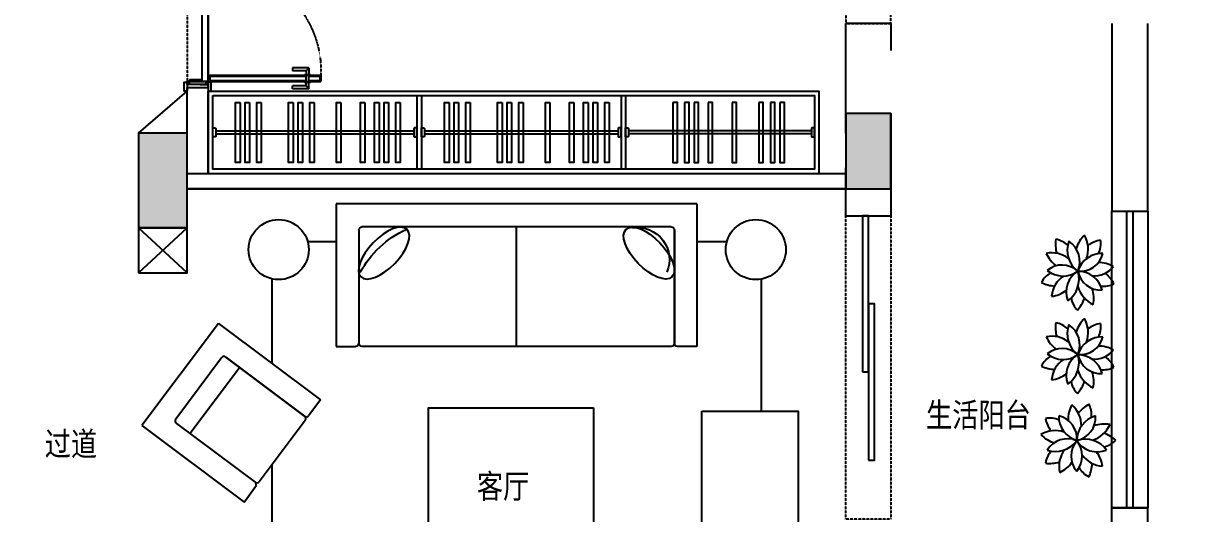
# Model space of a CAD drawing. Header units: millimetres. Extents: x 148889 to 229003, y -70503 to 111106.
# Drawn here: x 207548 to 215377, y -24 to 3238 of the extents above; entities that cross this region are included whole.
import ezdxf
from ezdxf.lldxf.tags import DXFTag

# ---------------------------------------------------------------- set-up
doc = ezdxf.new("R2010")
doc.units = ezdxf.units.MM
doc.header["$PDMODE"] = 3
doc.linetypes.add('DASHED2', pattern=[0.375, 0.25, -0.125])
doc.linetypes.add('HIDDEN', pattern=[0.375, 0.25, -0.125])
for name, color, linetype in [('C-门套', 16, 'Continuous'), ('P-原墙线', 7, 'Continuous'), ('P-固定家具1(到顶)', 3, 'Continuous'), ('P-外部尺寸', 44, 'Continuous'), ('P-文字', 3, 'Continuous'), ('P-新墙线', 4, 'Continuous'), ('P-活动家具', 3, 'Continuous'), ('P-窗', 3, 'Continuous'), ('P-门', 1, 'Continuous'), ('P-门套', 1, 'Continuous')]:
    doc.layers.add(name, color=color, linetype=linetype)
doc.styles.add('Arial', font='arial.ttf')
doc.styles.add('H1', font='SimSun.ttf')
tags = doc.linetypes.add('ACAD_ISO03W100', pattern=[30, 12, -18]).pattern_tags.tags
tags[6:7] = [DXFTag(74, 4), DXFTag(75, 0), DXFTag(340, '0'), DXFTag(46, 1.0), DXFTag(50, 0.0), DXFTag(44, 0.0), DXFTag(45, 0.0)]
tags[4:5] = [DXFTag(74, 4), DXFTag(75, 0), DXFTag(340, '0'), DXFTag(46, 1.0), DXFTag(50, 0.0), DXFTag(44, 0.0), DXFTag(45, 0.0)]
doc.dimstyles.new('1比80', dxfattribs={"dimscale": 80, "dimtxt": 2, "dimasz": 1.25, "dimexe": 1, "dimexo": 1, "dimgap": 0.25, "dimtad": 1, "dimdec": 0, "dimrnd": 0.005, "dimzin": 0, "dimdsep": 46, "dimtxsty": 'Arial', "dimblk": 'ARCHTICK', "dimcen": 0.125, "dimdle": 1, "dimclrd": 44, "dimclre": 44, "dimclrt": 50, "dimadec": 0, "dimazin": 0, "dimtfac": 1, "dimtdec": 0, "dimtix": 1, "dimtmove": 2, "dimatfit": 3, "dimldrblk": 'DOT', "dimfxl": 5, "dimfxlon": 1, "dimtvp": 1, "dimtolj": 1, "dimtzin": 0, "dimarcsym": 0})

# ---------------------------------------------------------------- blocks, each defined once
blk = doc.blocks.new('_ArchTick')
at = {"color": 0, "linetype": 'ByBlock', "const_width": 0.15}
blk.add_lwpolyline([(-0.5, -0.5), (0.5, 0.5)], dxfattribs=at)
blk = doc.blocks.new('*D186')
at = {"layer": 'Defpoints', "color": 0}
for p in [(213023, 2278.4), (216708.2, 2278.4), (214121.3, -1336.6)]:
    blk.add_point(p, dxfattribs=at)
at = {"layer": 'P-外部尺寸', "color": 44, "lineweight": -2}
for p, q in [((216708.2, -1416.6), (216708.2, 2358.4)), ((216308.2, 2278.4), (216788.2, 2278.4)), ((216308.2, -1336.6), (216788.2, -1336.6))]:
    blk.add_line(p, q, dxfattribs=at)
at = {"layer": 'P-外部尺寸', "color": 44, "lineweight": -2, "xscale": 100, "yscale": 100, "zscale": 100}
for p, rotation in [((216708.2, 2278.4), 90), ((216708.2, -1336.6), 270)]:
    blk.add_blockref('_ArchTick', p, dxfattribs=dict(at, rotation=rotation))
at = {"layer": 'P-外部尺寸', "color": 50, "insert": (216606.5, 470.9), "char_height": 160, "attachment_point": 5, "rotation": 90, "style": 'Arial'}
blk.add_mtext('\\A1;3615', dxfattribs=at)
blk = doc.blocks.new('_Dot')
at = {"color": 0, "linetype": 'ByBlock', "lineweight": -2}
blk.add_line((-0.5, 0), (-1, 0), dxfattribs=at)
at = {"color": 0, "linetype": 'ByBlock', "const_width": 0.5}
blk.add_lwpolyline([(-0.25, 0, 1), (0.25, 0, 1)], format="xyb", close=True, dxfattribs=at)
blk = doc.blocks.new('*D187')
at = {"layer": 'Defpoints', "color": 0}
for p in [(213023, 2508.4), (216708.2, 2508.4), (213023, 2278.4)]:
    blk.add_point(p, dxfattribs=at)
at = {"layer": 'P-外部尺寸', "color": 44, "lineweight": -2}
for p, q in [((216708.2, 2508.4), (216708.2, 2608.4)), ((216308.2, 2508.4), (216788.2, 2508.4)), ((216708.2, 2278.4), (216708.2, 2508.4)), ((216308.2, 2278.4), (216788.2, 2278.4)), ((216708.2, 2278.4), (216708.2, 2178.4))]:
    blk.add_line(p, q, dxfattribs=at)
at = {"layer": 'P-外部尺寸', "color": 44, "lineweight": -2, "xscale": 100, "yscale": 100, "zscale": 100}
for p, rotation in [((216708.2, 2508.4), 270), ((216708.2, 2278.4), 90)]:
    blk.add_blockref('_ArchTick', p, dxfattribs=dict(at, rotation=rotation))
at = {"layer": 'P-外部尺寸', "color": 50, "insert": (216606.5, 2393.4), "char_height": 160, "attachment_point": 5, "rotation": 90, "style": 'Arial'}
blk.add_mtext('\\A1;230', dxfattribs=at)
blk = doc.blocks.new('*D188')
at = {"layer": 'Defpoints', "color": 0}
for p in [(213839.7, 5888.4), (216708.2, 5888.4), (213023, 2508.4)]:
    blk.add_point(p, dxfattribs=at)
at = {"layer": 'P-外部尺寸', "color": 44, "lineweight": -2}
for p, q in [((216708.2, 2428.4), (216708.2, 5968.4)), ((216308.2, 5888.4), (216788.2, 5888.4)), ((216308.2, 2508.4), (216788.2, 2508.4))]:
    blk.add_line(p, q, dxfattribs=at)
at = {"layer": 'P-外部尺寸', "color": 44, "lineweight": -2, "xscale": 100, "yscale": 100, "zscale": 100}
for p, rotation in [((216708.2, 5888.4), 90), ((216708.2, 2508.4), 270)]:
    blk.add_blockref('_ArchTick', p, dxfattribs=dict(at, rotation=rotation))
at = {"layer": 'P-外部尺寸', "color": 50, "insert": (216606.5, 4198.4), "char_height": 160, "attachment_point": 5, "rotation": 90, "style": 'Arial'}
blk.add_mtext('\\A1;3380', dxfattribs=at)
blk = doc.blocks.new('A$C636706EE')
at = {"layer": 'P-固定家具1(到顶)', "color": 252}
for p, q in [((1389.1, 520), (1389.1, 30)), ((1419.1, 520), (1419.1, 30)), ((2747.9, 520), (2747.9, 30)), ((2777.9, 520), (2777.9, 30)), ((50, 285), (1369.1, 285)), ((50, 265), (1369.1, 265)), ((1439.1, 285), (2727.9, 285)), ((1439.1, 265), (2727.9, 265)), ((4015, 285), (2797.9, 285)), ((4015, 265), (2797.9, 265))]:
    blk.add_line(p, q, dxfattribs=at)
at = {"layer": 'P-固定家具1(到顶)'}
blk.add_lwpolyline([(0, 550), (4065, 550), (4065, 0), (0, 0)], close=True, dxfattribs=at)
at = {"layer": 'P-固定家具1(到顶)', "color": 252}
for points in [[(30, 520), (4035, 520), (4035, 30), (30, 30)], [(211.5, 475), (211.5, 75), (181.5, 75), (181.5, 475)], [(274.8, 475), (274.8, 75), (244.8, 75), (244.8, 475)], [(352.5, 475), (352.5, 75), (322.5, 75), (322.5, 475)], [(564.9, 475), (564.9, 75), (534.9, 75), (534.9, 475)], [(628.2, 475), (628.2, 75), (598.2, 75), (598.2, 475)], [(705.9, 475), (705.9, 75), (675.9, 75), (675.9, 475)], [(883.3, 475), (883.3, 75), (853.3, 75), (853.3, 475)], [(1043.4, 475), (1043.4, 75), (1013.4, 75), (1013.4, 475)], [(1136.7, 475), (1136.7, 75), (1106.7, 75), (1106.7, 475)], [(1200, 475), (1200, 75), (1170, 75), (1170, 475)], [(1277.7, 475), (1277.7, 75), (1247.7, 75), (1247.7, 475)], [(1602.9, 475), (1602.9, 75), (1572.9, 75), (1572.9, 475)], [(1666.3, 475), (1666.3, 75), (1636.3, 75), (1636.3, 475)], [(1743.9, 475), (1743.9, 75), (1713.9, 75), (1713.9, 475)], [(1956.3, 475), (1956.3, 75), (1926.3, 75), (1926.3, 475)], [(2019.7, 475), (2019.7, 75), (1989.7, 75), (1989.7, 475)], [(2097.3, 475), (2097.3, 75), (2067.3, 75), (2067.3, 475)], [(2274.7, 475), (2274.7, 75), (2244.7, 75), (2244.7, 475)], [(2434.8, 475), (2434.8, 75), (2404.8, 75), (2404.8, 475)], [(2528.1, 475), (2528.1, 75), (2498.1, 75), (2498.1, 475)], [(2591.5, 475), (2591.5, 75), (2561.5, 75), (2561.5, 475)], [(2669.1, 475), (2669.1, 75), (2639.1, 75), (2639.1, 475)], [(3093.3, 475), (3093.3, 75), (3123.3, 75), (3123.3, 475)], [(3171, 475), (3171, 75), (3201, 75), (3201, 475)], [(3234.3, 475), (3234.3, 75), (3264.3, 75), (3264.3, 475)], [(3327.6, 475), (3327.6, 75), (3357.6, 75), (3357.6, 475)], [(3487.7, 475), (3487.7, 75), (3517.7, 75), (3517.7, 475)], [(3665.1, 475), (3665.1, 75), (3695.1, 75), (3695.1, 475)], [(3742.8, 475), (3742.8, 75), (3772.8, 75), (3772.8, 475)], [(3806.1, 475), (3806.1, 75), (3836.1, 75), (3836.1, 475)]]:
    blk.add_lwpolyline(points, close=True, dxfattribs=at)
for points in [[(30, 305), (45, 305, -0.414214), (50, 300), (50, 250, -0.414214), (45, 245), (30, 245)], [(1389.1, 305), (1374.1, 305, 0.414214), (1369.1, 300), (1369.1, 250, 0.414214), (1374.1, 245), (1389.1, 245)], [(1389.1, 305), (1374.1, 305, 0.414214), (1369.1, 300), (1369.1, 250, 0.414214), (1374.1, 245), (1389.1, 245)], [(1419.1, 305), (1434.1, 305, -0.414214), (1439.1, 300), (1439.1, 250, -0.414214), (1434.1, 245), (1419.1, 245)], [(1419.1, 305), (1434.1, 305, -0.414214), (1439.1, 300), (1439.1, 250, -0.414214), (1434.1, 245), (1419.1, 245)], [(2747.9, 305), (2732.9, 305, 0.414214), (2727.9, 300), (2727.9, 250, 0.414214), (2732.9, 245), (2747.9, 245)], [(2747.9, 305), (2732.9, 305, 0.414214), (2727.9, 300), (2727.9, 250, 0.414214), (2732.9, 245), (2747.9, 245)], [(2777.9, 305), (2792.9, 305, -0.414214), (2797.9, 300), (2797.9, 250, -0.414214), (2792.9, 245), (2777.9, 245)], [(2777.9, 305), (2792.9, 305, -0.414214), (2797.9, 300), (2797.9, 250, -0.414214), (2792.9, 245), (2777.9, 245)], [(4035, 305), (4020, 305, 0.414214), (4015, 300), (4015, 250, 0.414214), (4020, 245), (4035, 245)], [(4035, 305), (4020, 305, 0.414214), (4015, 300), (4015, 250, 0.414214), (4020, 245), (4035, 245)]]:
    blk.add_lwpolyline(points, format="xyb", close=True, dxfattribs=at)
blk = doc.blocks.new('A$C7EE014FC')
at = {"color": 252, "ltscale": 3}
for centre, radius, start, end in [((785.8, 1646.4), 679.6, 118.97694, 154.84408), ((371.4, 395.3), 212.6, 171.81466, 293.5953)]:
    blk.add_arc(centre, radius, start, end, dxfattribs=at)
at = {"color": 252, "ltscale": 3, "extrusion": (0, 0, -1)}
blk.add_ellipse((328.8, 2082.6), major_axis=(-158.5, -152.9), ratio=0.45088, start_param=-1.570796, end_param=4.712389, dxfattribs=at)
at = {"color": 252, "ltscale": 3}
blk.add_ellipse((328.8, 318.3), major_axis=(-158.5, 152.9), ratio=0.45088, start_param=-1.570796, end_param=4.712389, dxfattribs=at)
at = {"layer": 'P-活动家具'}
for p, q in [((0, 2400), (950.1, 2400)), ((0, 0), (0, 2400)), ((950.1, 2400), (950.1, 2271)), ((154.7, 170), (154.7, 2230)), ((175.2, 2250.5), (929.6, 2250.5)), ((950.1, 170), (950.1, 2230)), ((950.1, 1200), (154.7, 1200)), ((929.6, 149.5), (175.2, 149.5)), ((175.2, 149.5), (929.6, 149.5)), ((950.1, 0), (950.1, 129)), ((0, 0), (950.1, 0))]:
    blk.add_line(p, q, dxfattribs=at)
for centre, start, end in [((929.6, 2271), 270, 0), ((175.2, 2230), 90, 180.00317), ((929.6, 2230), 0, 90), ((175.2, 170), 179.99683, 270), ((929.6, 170), 270, 0), ((929.6, 129), 0, 90)]:
    blk.add_arc(centre, 20.5, start, end, dxfattribs=at)
blk = doc.blocks.new('A$C0F331B38')
at = {"layer": 'P-活动家具'}
for p, q in [((0, 850), (0, 721)), ((850.1, 850), (0, 850)), ((850.1, 0), (850.1, 850)), ((0, 170), (0, 680)), ((674.9, 700.5), (20.5, 700.5)), ((561.4, 700.5), (561.4, 149.5)), ((695.4, 170), (695.4, 680)), ((0, 0), (0, 129)), ((20.5, 149.5), (674.9, 149.5)), ((674.9, 149.5), (20.5, 149.5)), ((850.1, 0), (0, 0))]:
    blk.add_line(p, q, dxfattribs=at)
for centre, start, end in [((20.5, 721), 180, 270), ((20.5, 680), 90, 180), ((674.9, 680), 359.99683, 90), ((20.5, 170), 180, 270), ((674.9, 170), 270, 0.00317), ((20.5, 129), 90, 180)]:
    blk.add_arc(centre, 20.5, start, end, dxfattribs=at)
blk = doc.blocks.new('A$C22EE4B40')
at = {"layer": 'P-新墙线', "color": 252}
for points in [[(631.5, 234.9), (0, 234.9), (0, 3491.3), (1302.1, 3491.3)], [(1975.8, 3491.3), (2539.8, 3491.3)], [(2788.3, 3254.3), (2788.3, 3063.1)], [(2788.3, 663.1), (2788.3, 462.8)], [(809.4, 234.9), (631.5, 234.9)], [(2537.9, 234.9), (1659.4, 234.9)]]:
    blk.add_lwpolyline(points, dxfattribs=at)
at = {"layer": 'P-活动家具'}
for points in [[(1681.7, 1350.3), (731.7, 1350.3), (731.7, 2450.3), (1681.7, 2450.3)], [(1659.4, 629.8), (1659.4, -10.7), (809.4, -10.7), (809.4, 629.8)]]:
    blk.add_lwpolyline(points, close=True, dxfattribs=at)
for centre in [(2734.8, 3447), (2734.8, 270.1)]:
    blk.add_circle(centre, 200, dxfattribs=at)
at = {"rotation": 53.1708397505404}
blk.add_blockref('A$C0F331B38', (1733.7, 3168.1), dxfattribs=at)
at = {"layer": 'P-活动家具', "extrusion": (0, 0, -1), "zscale": -1}
blk.add_blockref('A$C7EE014FC', (-3040.4, 663.1), dxfattribs=at)
blk = doc.blocks.new('A$C404574AA')
at = {"layer": 'P-门'}
for p, q in [((650.6, 803, 233.2), (650.6, 784, 233.2)), ((760.1, 803, 233.2), (650.6, 803, 233.2)), ((741.1, 784, 233.2), (650.6, 784, 233.2)), ((741.1, 784, 233.2), (760.1, 803, 233.2)), ((741.1, 784, 233.2), (741.1, 758, 233.2)), ((760.1, 803, 233.2), (760.1, 758, 233.2)), ((90, 753, 233.2), (840, 753, 233.2)), ((90, 713, 233.2), (90, 753, 233.2)), ((90, 713, 233.2), (840, 713, 233.2)), ((730.6, 758, 233.2), (730.6, 753, 233.2)), ((730.6, 758, 233.2), (770.6, 758, 233.2)), ((730.6, 708, 233.2), (730.6, 713, 233.2)), ((730.6, 708, 233.2), (770.6, 708, 233.2)), ((740.8, 753, 233.2), (740.8, 713, 233.2)), ((741.1, 682, 233.2), (741.1, 708, 233.2)), ((760.1, 663, 233.2), (760.1, 708, 233.2)), ((760.3, 753, 233.2), (760.3, 713, 233.2)), ((770.6, 758, 233.2), (770.6, 753, 233.2)), ((770.6, 708, 233.2), (770.6, 713, 233.2)), ((840, 713, 233.2), (840, 753, 233.2)), ((741.1, 682, 233.2), (650.6, 682, 233.2)), ((650.6, 663, 233.2), (650.6, 682, 233.2)), ((760.1, 663, 233.2), (650.6, 663, 233.2)), ((741.1, 682, 233.2), (760.1, 663, 233.2))]:
    blk.add_line(p, q, dxfattribs=at)
at = {"layer": 'P-门', "color": 252, "linetype": 'ACAD_ISO03W100', "ltscale": 0.001}
for p, q in [((50, 753, 233.2), (50, 3, 233.2)), ((50, 753, 233.2), (90, 753, 233.2)), ((90, 753, 233.2), (90, 3, 233.2)), ((90, 3, 233.2), (90, 743, 233.2)), ((0, 82.9, 233.2), (0, 192.4, 233.2)), ((0, 192.4, 233.2), (19, 192.4, 233.2)), ((19, 101.9, 233.2), (19, 192.4, 233.2)), ((140, 192.4, 233.2), (121, 192.4, 233.2)), ((121, 101.9, 233.2), (121, 192.4, 233.2)), ((140, 82.9, 233.2), (140, 192.4, 233.2)), ((19, 101.9, 233.2), (0, 82.9, 233.2)), ((0, 82.9, 233.2), (45, 82.9, 233.2)), ((19, 101.9, 233.2), (45, 101.9, 233.2)), ((45, 112.4, 233.2), (45, 72.4, 233.2)), ((45, 112.4, 233.2), (50, 112.4, 233.2)), ((90, 102.2, 233.2), (50, 102.2, 233.2)), ((90, 82.7, 233.2), (50, 82.7, 233.2)), ((95, 112.4, 233.2), (90, 112.4, 233.2)), ((95, 112.4, 233.2), (95, 72.4, 233.2)), ((121, 101.9, 233.2), (95, 101.9, 233.2)), ((140, 82.9, 233.2), (95, 82.9, 233.2)), ((121, 101.9, 233.2), (140, 82.9, 233.2)), ((45, 72.4, 233.2), (50, 72.4, 233.2)), ((50, 3, 233.2), (90, 3, 233.2)), ((95, 72.4, 233.2), (90, 72.4, 233.2))]:
    blk.add_line(p, q, dxfattribs=at)
at = {"layer": 'P-门', "color": 252}
for p, q in [((100, 713, 233.2), (100, 753, 233.2)), ((100, 747, 233.2), (740.8, 747, 233.2)), ((100, 719, 233.2), (740.8, 719, 233.2)), ((760.3, 747, 233.2), (832, 747, 233.2)), ((760.3, 719, 233.2), (832, 719, 233.2)), ((832, 713, 233.2), (832, 753, 233.2))]:
    blk.add_line(p, q, dxfattribs=at)
at = {"layer": 'P-门', "color": 252, "linetype": 'DASHED2'}
blk.add_arc((154.7, 685.8, 233.2), 685.8, 264.58541, 2.27588, dxfattribs=at)
blk = doc.blocks.new('A$C040036E0')
at = {"layer": 'P-活动家具', "color": 252}
for centre, major_axis, start_param, end_param in [((385.7, 383.1), (202.1, 29.1), 2.498092, 3.028027), ((82.6, 339.5), (186.3, 26.8), -0.154769, 0.708626), ((448.8, 269.5), (251.2, 36.2), 1.958443, 2.327421), ((180.6, 411.7), (156.5, 22.5), -0.252922, 0.335933), ((56.6, 236.5), (156.5, 22.5), 1.003715, 1.592571), ((293.2, 403.6), (171.7, 24.7), 2.980605, 4.267607), ((81.8, 253.7), (158.3, 22.8), -0.226113, 1.19114), ((414.6, 243.8), (171.7, 24.7), 1.723968, 3.01097), ((205, 393.6), (158.3, 22.8), -1.48275, -0.065497), ((95.8, 123.3), (186.3, 26.8), 1.101868, 1.965263), ((279.1, 443.3), (251.2, 36.2), 3.21508, 3.584058), ((288.5, 419.9), (186.3, 26.8), -1.411406, -0.548011), ((422.8, 151.2), (202.1, 29.1), 1.241454, 1.77139), ((148.9, 419), (202.1, 29.1), 3.754729, 4.284664), ((178.9, 96.5), (158.3, 22.8), 1.030524, 2.447777), ((99.9, 338.9), (171.7, 24.7), 4.237242, 5.524244), ((362, 139.2), (158.3, 22.8), 2.287161, 3.704414), ((101.8, 139.2), (171.7, 24.7), -0.789306, 0.497696), ((296.3, 80.4), (171.7, 24.7), 0.467331, 1.754333), ((378.1, 322.8), (158.3, 22.8), 3.543798, 4.961051), ((388.3, 351.3), (156.5, 22.5), -1.509559, -0.920704), ((331.6, 56.6), (251.2, 36.2), 0.701806, 1.070784), ((187.7, 67.8), (156.5, 22.5), 2.260352, 2.849208), ((309.9, 70), (186.3, 26.8), 2.358505, 3.2219), ((208.9, 43.6), (202.1, 29.1), -0.015183, 0.514753), ((56.9, 337.8), (251.2, 36.2), 4.471717, 4.840695), ((39.6, 209.1), (202.1, 29.1), -1.27182, -0.741884), ((429, 253.3), (186.3, 26.8), 3.615142, 4.478537), ((89.4, 98.8), (251.2, 36.2), -0.554831, -0.185853), ((392.7, 138.7), (156.5, 22.5), 3.516989, 4.105845)]:
    blk.add_ellipse(centre, major_axis=major_axis, ratio=0.978972, start_param=start_param, end_param=end_param, dxfattribs=at)

msp = doc.modelspace()

# ---------------------------------------------------------------- hatches: boundary and pattern name
at = {"layer": 'P-原墙线'}
h = msp.add_hatch(color=8, dxfattribs=at)
h.dxf.hatch_style = 1
h.paths.add_polyline_path([(213023, 6108.4), (213023, 5798.4), (213433, 5798.4), (213433, 6108.4)])
h.paths.add_polyline_path([(213323, 2638.4), (213023, 2638.4), (213023, 2138.4), (213323, 2138.4)])
h.paths.add_polyline_path([(213423, -1236.6), (213023, -1236.6), (213023, -1586.6), (213423, -1586.6)])
h.paths.add_polyline_path([(214593, -1586.6), (215243, -1586.6), (215243, -1236.6), (214593, -1236.6)])
h.paths.add_polyline_path([(208403, -3316.6), (208403, -3736.6), (208778, -3736.6), (208778, -3316.6)])
h.paths.add_polyline_path([(210848, -4886.6), (211123, -4886.6), (211123, -4556.6), (210848, -4556.6)])
h.paths.add_polyline_path([(214593, -4646.6), (214593, -4886.6), (215243, -4886.6), (215243, -4646.6)])
h.paths.add_polyline_path([(203228, -3196.6), (202748, -3196.6), (202748, -3586.6), (203228, -3586.6)])
h.paths.add_polyline_path([(201778, -1116.6), (201778, -866.6), (201208, -866.6), (201208, -1116.6)])
h.paths.add_polyline_path([(201208, 2148.4), (201208, 1788.4), (201638, 1788.4), (201638, 2148.4)])
h.paths.add_polyline_path([(205528, 1878.4), (205528, 2198.4), (205108, 2198.4), (205108, 1878.4)])
h.paths.add_polyline_path([(208313, 1878.4), (208638, 1878.4), (208638, 2508.4), (208313, 2508.4)])
h.paths.add_polyline_path([(207533, 6108.4), (207293, 6108.4), (207293, 5748.4), (207533, 5748.4)])
h.paths.add_polyline_path([(205538, 4888.4), (205538, 5128.4), (205118, 5128.4), (205118, 4888.4)])
h.paths.add_polyline_path([(203238, 5128.4), (202808, 5128.4), (202808, 4888.4), (203238, 4888.4)])

# ---------------------------------------------------------------- linework, layer by layer
at = {"layer": 'C-门套', "linetype": 'HIDDEN'}
for points in [[(213023, 3238.4), (213323, 3238.4), (213323, 5278.4), (213023, 5278.4)], [(213023, 1958.4), (213323, 1958.4), (213323, -61.6), (213023, -61.6)]]:
    msp.add_lwpolyline(points, close=True, dxfattribs=at)
at = {"layer": 'C-门套', "linetype": 'HIDDEN', "elevation": 116.6}
msp.add_lwpolyline([(208638, 3603.4), (208638, 2853.4), (208778, 2853.4), (208778, 3603.4)], close=True, dxfattribs=at)
at = {"layer": 'P-原墙线'}
for p, q in [((213323, 3238.4), (213023, 3238.4)), ((213023, 2508.4), (213023, 3238.4)), ((213323, 3238.4), (213323, 3058.4)), ((214793, 3238.4), (214793, 1988.4)), ((215033, 1988.4), (215033, 3238.4)), ((213323, 2638.4), (213323, 1958.4)), ((213323, 2638.4), (213323, 1958.4)), ((213323, 2638.4), (213323, 1958.4)), ((208313, 2508.4), (208313, 1878.4)), ((213023, 1958.4), (213023, 2278.4)), ((213023, 1958.4), (213023, 2278.4)), ((208638, 2138.4, 116.6), (213023, 2138.4, 116.6)), ((213023, 1958.4), (213323, 1958.4)), ((213023, 1958.4), (213323, 1958.4)), ((213023, 1958.4), (213323, 1958.4)), ((214793, 1988.4), (215033, 1988.4)), ((208313, 1878.4), (208513, 1878.4)), ((214793, -1236.6), (214793, 13.4)), ((214793, 13.4), (215033, 13.4)), ((215033, -1046.6), (215033, 13.4))]:
    msp.add_line(p, q, dxfattribs=at)
for points in [[(213023, 2138.4), (213323, 2138.4), (213323, 2638.4), (213023, 2638.4)], [(208313, 1878.4), (208638, 1878.4), (208638, 2508.4), (208313, 2508.4)]]:
    msp.add_lwpolyline(points, close=True, dxfattribs=at)
at = {"layer": 'P-固定家具1(到顶)', "color": 252}
for p, q in [((208313, 1578.4), (208638, 1878.4)), ((208638, 1578.4), (208313, 1878.4))]:
    msp.add_line(p, q, dxfattribs=at)
at = {"layer": 'P-固定家具1(到顶)'}
msp.add_lwpolyline([(208313, 1578.4), (208638, 1578.4), (208638, 1878.4), (208313, 1878.4)], close=True, dxfattribs=at)
at = {"layer": 'P-新墙线'}
for p, q in [((208313, 2508.4), (208638, 2788.4)), ((208638, 2813.4, -116.6), (208778, 2813.4, -116.6)), ((213023, 2238.4, 116.6), (208638, 2238.4, 116.6)), ((213023, 2138.4, 116.6), (208638, 2138.4, 116.6))]:
    msp.add_line(p, q, dxfattribs=at)
msp.add_lwpolyline([(208638, 2813.4), (208778, 2813.4), (208778, 2238.4), (208638, 2238.4)], close=True, dxfattribs=at)
at = {"layer": 'P-窗'}
for p, q in [((214893, 13.4), (214893, 1988.4)), ((214933, 1988.4), (214933, 13.4))]:
    msp.add_line(p, q, dxfattribs=at)
msp.add_lwpolyline([(214793, 1988.4), (215033, 1988.4), (215033, 13.4), (214793, 13.4)], close=True, dxfattribs=at)
at = {"layer": 'P-门'}
for points in [[(213133, 918.4), (213173, 918.4), (213173, 1958.4), (213133, 1958.4)], [(213173, 330.8), (213213, 330.8), (213213, 1370.8), (213173, 1370.8)]]:
    msp.add_lwpolyline(points, close=True, dxfattribs=at)
at = {"layer": 'P-门套'}
for p, q in [((208733, 2853.4, 233.2), (208638, 2853.4, 116.6)), ((208638, 2848.4, 116.6), (208638, 2853.4, 116.6)), ((208638, 2853.4, 116.6), (208653, 2853.4, 116.6)), ((208653, 2853.4, 116.6), (208638, 2853.4, 116.6)), ((208653, 2848.4, 116.6), (208638, 2848.4, 116.6)), ((208638, 2833.4), (208638, 2840.4)), ((208638, 2840.4, 116.6), (208653, 2840.4, 116.6)), ((208778, 2833.4, 116.6), (208638, 2833.4)), ((208638, 2833.4), (208638, 2813.4)), ((208723, 2833.4, 116.6), (208638, 2833.4)), ((208653, 2840.4, 116.6), (208653, 2848.4, 116.6)), ((208778, 2833.4, 116.6), (208723, 2833.4, 116.6)), ((208723, 2833.4, 116.6), (208778, 2833.4, 116.6)), ((208778, 2853.4, 233.2), (208733, 2853.4, 233.2)), ((208763, 2840.4, 233.2), (208763, 2848.4, 233.2)), ((208763, 2848.4, 233.2), (208778, 2848.4, 233.2)), ((208778, 2840.4, 233.2), (208763, 2840.4, 233.2)), ((208778, 2848.4, 233.2), (208778, 2853.4, 233.2)), ((208778, 2833.4, 116.6), (208778, 2840.4, 116.6)), ((208778, 2813.4, 116.6), (208778, 2833.4, 116.6)), ((208638, 2813.4, -116.6), (208778, 2813.4))]:
    msp.add_line(p, q, dxfattribs=at)
msp.add_lwpolyline([(208638, 2840.4), (208638, 2788.4), (208618, 2788.4), (208618, 2848.4), (208638, 2848.4)], dxfattribs=at)
msp.add_lwpolyline([(208653, 2863.4), (208653, 2853.4), (208733, 2853.4), (208733, 2863.4)], close=True, dxfattribs=at)
at = {"layer": 'P-门套', "elevation": 116.6}
msp.add_lwpolyline([(208778, 2840.4), (208778, 2788.4), (208798, 2788.4), (208798, 2848.4), (208778, 2848.4)], dxfattribs=at)

# ---------------------------------------------------------------- block references
at = {"layer": 'P-固定家具1(到顶)'}
msp.add_blockref('A$C636706EE', (208778, 2238.4, 116.6), dxfattribs=at)
at = {"layer": 'P-新墙线', "rotation": 268.9796374804004}
for p in [(214330.1, 1834.7), (214330.1, 1279.2)]:
    msp.add_blockref('A$C040036E0', p, dxfattribs=at)
at = {"layer": 'P-新墙线'}
msp.add_blockref('A$C040036E0', (214320.2, 220.2), dxfattribs=at)
at = {"layer": 'P-活动家具', "rotation": 90}
msp.add_blockref('A$C22EE4B40', (212693.6, -1001.9), dxfattribs=at)
at = {"layer": 'P-门', "xscale": -1, "rotation": 180}
msp.add_blockref('A$C404574AA', (208688, 3606.4, -116.6), dxfattribs=at)

# ---------------------------------------------------------------- texts
at = {"layer": 'P-文字', "style": 'H1', "width": 0.8}
for s, p in [('生活阳台', (213556.5, 552.1)), ('过道', (207689.2, 359)), ('客厅', (210566.3, 77.3))]:
    msp.add_text(s, height=160, dxfattribs=at).set_placement(p)

# ---------------------------------------------------------------- dimensions: what is measured, and where the dimension line sits
at = {"layer": 'P-外部尺寸'}
for base, p1, p2, picture, middle in [((216708.2, 5888.4), (213023, 2508.4), (213839.7, 5888.4), '*D188', (216606.5, 4198.4)), ((216708.2, 2508.4), (213023, 2278.4), (213023, 2508.4), '*D187', (216606.5, 2393.4)), ((216708.2, 2278.4), (214121.3, -1336.6), (213023, 2278.4), '*D186', (216606.5, 470.9))]:
    dim = msp.add_linear_dim(base=base, p1=p1, p2=p2, angle=90, dimstyle='1比80', dxfattribs=at)
    dim.commit()
    dim.dimension.update_dxf_attribs({"geometry": picture, "text_midpoint": middle})

doc.saveas('drawing.dxf')
